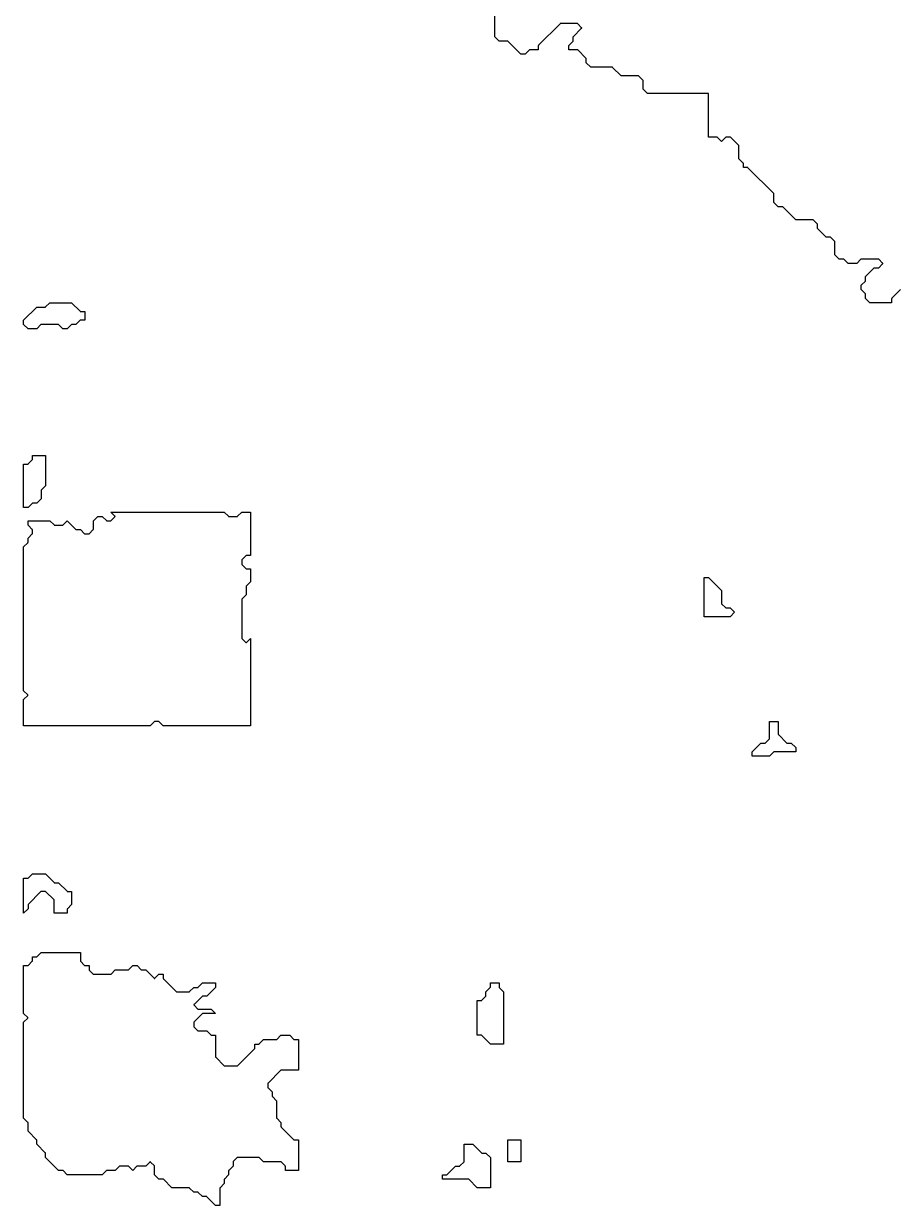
# Model space of a CAD drawing. Header units: metres. Extents: x 0 to 799, y 1 to 1100.
# Drawn here: x 0 to 201, y 473 to 744 of the extents above; entities that cross this region are included whole.
import ezdxf

# ---------------------------------------------------------------- set-up
doc = ezdxf.new("R2010")
doc.units = ezdxf.units.M
doc.layers.add('forest', color=7, linetype='Continuous')

msp = doc.modelspace()

# ---------------------------------------------------------------- linework, layer by layer
at = {"layer": 'forest', "color": 190}
for points in [[(201, 682.99), (200.99, 682.99), (200.99, 682.98), (200.98, 682.98), (200.97, 682.97), (199.03, 681.03), (199.02, 681.02), (199.02, 681.01), (199.01, 681.01), (199.01, 681), (199, 680.99), (199, 680.98), (199, 680.97), (199, 680.96), (199, 680), (199, 680), (199, 680), (194, 680), (194, 680), (194, 680), (193, 681), (193, 681), (193, 681), (193, 681.96), (193, 681.97), (193, 681.98), (193, 681.99), (192.99, 682), (192.99, 682.01), (192.98, 682.01), (192.98, 682.02), (192.97, 682.03), (192, 683), (192, 683), (192, 683), (192, 684), (192, 684), (192, 684), (192.97, 684.97), (192.98, 684.98), (192.98, 684.99), (192.99, 684.99), (192.99, 685), (193, 685.01), (193, 685.02), (193, 685.03), (193, 685.04), (193, 686), (193, 686), (193, 686), (195, 688), (195, 688), (195, 688), (195.96, 688), (195.97, 688), (195.98, 688), (195.99, 688), (196, 688.01), (196.01, 688.01), (196.01, 688.02), (196.02, 688.02), (196.03, 688.03), (196.93, 688.93), (196.94, 688.94), (196.94, 688.94), (196.95, 688.95), (196.95, 688.96), (196.95, 688.97), (196.96, 688.98), (196.96, 688.99), (196.96, 689), (196.96, 689.01), (196.96, 689.02), (196.95, 689.03), (196.95, 689.04), (196.95, 689.05), (196.94, 689.06), (196.94, 689.06), (196.93, 689.07), (196.03, 689.97), (196.02, 689.98), (196.01, 689.98), (196.01, 689.99), (196, 689.99), (195.99, 690), (195.98, 690), (195.97, 690), (195.96, 690), (192.04, 690), (192.03, 690), (192.02, 690), (192.01, 690), (192, 689.99), (191.99, 689.99), (191.99, 689.98), (191.98, 689.98), (191.97, 689.97), (191, 689), (191, 689), (191, 689), (189, 689), (189, 689), (189, 689), (188.03, 689.97), (188.02, 689.98), (188.01, 689.98), (188.01, 689.99), (188, 689.99), (187.99, 690), (187.98, 690), (187.97, 690), (187.96, 690), (187, 690), (187, 690), (187, 690), (186, 691), (186, 691), (186, 691), (186, 693.96), (186, 693.97), (186, 693.98), (186, 693.99), (185.99, 694), (185.99, 694.01), (185.98, 694.01), (185.98, 694.02), (185.97, 694.03), (185.03, 694.97), (185.02, 694.98), (185.01, 694.98), (185.01, 694.99), (185, 694.99), (184.99, 695), (184.98, 695), (184.97, 695), (184.96, 695), (184, 695), (184, 695), (184, 695), (182, 697), (182, 697), (182, 697), (182, 697.96), (182, 697.97), (182, 697.98), (182, 697.99), (181.99, 698), (181.99, 698.01), (181.98, 698.01), (181.98, 698.02), (181.97, 698.03), (181.03, 698.97), (181.02, 698.98), (181.01, 698.98), (181.01, 698.99), (181, 698.99), (180.99, 699), (180.98, 699), (180.97, 699), (180.96, 699), (177, 699), (177, 699), (177, 699), (174.03, 701.97), (174.02, 701.98), (174.01, 701.98), (174.01, 701.99), (174, 701.99), (173.99, 702), (173.98, 702), (173.97, 702), (173.96, 702), (173, 702), (173, 702), (173, 702), (172, 703), (172, 703), (172, 703), (172, 704.96), (172, 704.97), (172, 704.98), (172, 704.99), (171.99, 705), (171.99, 705.01), (171.98, 705.01), (171.98, 705.02), (171.97, 705.03), (166.03, 710.97), (166.02, 710.98), (166.01, 710.98), (166.01, 710.99), (166, 710.99), (165.99, 711), (165.98, 711), (165.97, 711), (165.96, 711), (165, 711), (165, 711), (165, 711), (165, 711.96), (165, 711.97), (165, 711.98), (165, 711.99), (164.99, 712), (164.99, 712.01), (164.98, 712.01), (164.98, 712.02), (164.97, 712.03), (164, 713), (164, 713), (164, 713), (164, 715.96), (164, 715.97), (164, 715.98), (164, 715.99), (163.99, 716), (163.99, 716.01), (163.98, 716.01), (163.98, 716.02), (163.97, 716.03), (162.03, 717.97), (162.02, 717.98), (162.01, 717.98), (162.01, 717.99), (162, 717.99), (161.99, 718), (161.98, 718), (161.97, 718), (161.96, 718), (161.04, 718), (161.03, 718), (161.02, 718), (161.01, 718), (161, 717.99), (160.99, 717.99), (160.99, 717.98), (160.98, 717.98), (160.97, 717.97), (160, 717), (160, 717), (160, 717), (159.03, 717.97), (159.02, 717.98), (159.01, 717.98), (159.01, 717.99), (159, 717.99), (158.99, 718), (158.98, 718), (158.97, 718), (158.96, 718), (157, 718), (157, 718), (157, 718), (157, 727.9), (157, 727.91), (157, 727.92), (157, 727.93), (156.99, 727.94), (156.99, 727.95), (156.98, 727.96), (156.98, 727.96), (156.97, 727.97), (156.96, 727.98), (156.96, 727.98), (156.95, 727.99), (156.94, 727.99), (156.93, 728), (156.92, 728), (156.91, 728), (156.9, 728), (143, 728), (143, 728), (143, 728), (142, 729), (142, 729), (142, 729), (142, 730.96), (142, 730.97), (142, 730.98), (142, 730.99), (141.99, 731), (141.99, 731.01), (141.98, 731.01), (141.98, 731.02), (141.97, 731.03), (141.03, 731.97), (141.02, 731.98), (141.01, 731.98), (141.01, 731.99), (141, 731.99), (140.99, 732), (140.98, 732), (140.97, 732), (140.96, 732), (137, 732), (137, 732), (137, 732), (135.03, 733.97), (135.02, 733.98), (135.01, 733.98), (135.01, 733.99), (135, 733.99), (134.99, 734), (134.98, 734), (134.97, 734), (134.96, 734), (130, 734), (130, 734), (130, 734), (129, 735), (129, 735), (129, 735), (129, 735.96), (129, 735.97), (129, 735.98), (129, 735.99), (128.99, 736), (128.99, 736.01), (128.98, 736.01), (128.98, 736.02), (128.97, 736.03), (127.03, 737.97), (127.02, 737.98), (127.01, 737.98), (127.01, 737.99), (127, 737.99), (126.99, 738), (126.98, 738), (126.97, 738), (126.96, 738), (125, 738), (125, 738), (125, 738), (125, 739), (125, 739), (125, 739), (125.97, 739.97), (125.98, 739.98), (125.98, 739.99), (125.99, 739.99), (125.99, 740), (126, 740.01), (126, 740.02), (126, 740.03), (126, 740.04), (126, 741), (126, 741), (126, 741), (127.93, 742.93), (127.94, 742.94), (127.94, 742.94), (127.95, 742.95), (127.95, 742.96), (127.95, 742.97), (127.96, 742.98), (127.96, 742.99), (127.96, 743), (127.96, 743.01), (127.96, 743.02), (127.95, 743.03), (127.95, 743.04), (127.95, 743.05), (127.94, 743.06), (127.94, 743.06), (127.93, 743.07), (127.03, 743.97), (127.02, 743.98), (127.01, 743.98), (127.01, 743.99), (127, 743.99), (126.99, 744), (126.98, 744), (126.97, 744), (126.96, 744), (123.04, 744), (123.03, 744), (123.02, 744), (123.01, 744), (123, 743.99), (122.99, 743.99), (122.99, 743.98), (122.98, 743.98), (122.97, 743.97), (118.03, 739.03), (118.02, 739.02), (118.02, 739.01), (118.01, 739.01), (118.01, 739), (118, 738.99), (118, 738.98), (118, 738.97), (118, 738.96), (118, 738), (118, 738), (118, 738), (116.04, 738), (116.03, 738), (116.02, 738), (116.01, 738), (116, 737.99), (115.99, 737.99), (115.99, 737.98), (115.98, 737.98), (115.97, 737.97), (115, 737), (115, 737), (115, 737), (114, 737), (114, 737), (114, 737), (111.03, 739.97), (111.02, 739.98), (111.01, 739.98), (111.01, 739.99), (111, 739.99), (110.99, 740), (110.98, 740), (110.97, 740), (110.96, 740), (109, 740), (109, 740), (109, 740), (108, 741), (108, 741), (108, 741), (108, 746.96)], [(0, 675), (0, 675), (0, 676), (0, 676), (0, 676), (3, 679), (3, 679), (3, 679), (4.96, 679), (4.97, 679), (4.98, 679), (4.99, 679), (5, 679.01), (5.01, 679.01), (5.01, 679.02), (5.02, 679.02), (5.03, 679.03), (6, 680), (6, 680), (6, 680), (11, 680), (11, 680), (11, 680), (12.97, 678.03), (12.98, 678.02), (12.99, 678.02), (12.99, 678.01), (13, 678.01), (13.01, 678), (13.02, 678), (13.03, 678), (13.04, 678), (14, 678), (14, 678), (14, 678), (14, 676), (14, 676), (14, 676), (13.04, 676), (13.03, 676), (13.02, 676), (13.01, 676), (13, 675.99), (12.99, 675.99), (12.99, 675.98), (12.98, 675.98), (12.97, 675.97), (12, 675), (12, 675), (12, 675), (11.04, 675), (11.03, 675), (11.02, 675), (11.01, 675), (11, 674.99), (10.99, 674.99), (10.99, 674.98), (10.98, 674.98), (10.97, 674.97), (10, 674), (10, 674), (10, 674), (9, 674), (9, 674), (9, 674), (8.03, 674.97), (8.02, 674.98), (8.01, 674.98), (8.01, 674.99), (8, 674.99), (7.99, 675), (7.98, 675), (7.97, 675), (7.96, 675), (4.04, 675), (4.03, 675), (4.02, 675), (4.01, 675), (4, 674.99), (3.99, 674.99), (3.99, 674.98), (3.98, 674.98), (3.97, 674.97), (3, 674), (3, 674), (3, 674), (1, 674), (1, 674), (1, 674), (0, 675), (0, 675)], [(0, 643), (0, 643), (0.96, 643), (0.97, 643), (0.98, 643), (0.99, 643), (1, 643.01), (1.01, 643.01), (1.01, 643.02), (1.02, 643.02), (1.03, 643.03), (1.97, 643.97), (1.98, 643.98), (1.98, 643.99), (1.99, 643.99), (1.99, 644), (2, 644.01), (2, 644.02), (2, 644.03), (2, 644.04), (2, 645), (2, 645), (2, 645), (5, 645), (5, 645), (5, 645), (5, 638), (5, 638), (5, 638), (4.03, 637.03), (4.02, 637.02), (4.02, 637.01), (4.01, 637.01), (4.01, 637), (4, 636.99), (4, 636.98), (4, 636.97), (4, 636.96), (4, 635), (4, 635), (4, 635), (3, 634), (3, 634), (3, 634), (2.04, 634), (2.03, 634), (2.02, 634), (2.01, 634), (2, 633.99), (1.99, 633.99), (1.99, 633.98), (1.98, 633.98), (1.97, 633.97), (1, 633), (1, 633), (1, 633), (0, 633), (0, 633), (0, 633), (0, 643), (0, 643)], [(0, 583), (0, 583), (0, 589), (0, 589), (0, 589), (0.93, 589.93), (0.94, 589.94), (0.94, 589.94), (0.95, 589.95), (0.95, 589.96), (0.95, 589.97), (0.96, 589.98), (0.96, 589.99), (0.96, 590), (0.96, 590.01), (0.96, 590.02), (0.95, 590.03), (0.95, 590.04), (0.95, 590.05), (0.94, 590.06), (0.94, 590.06), (0.93, 590.07), (0, 591), (0, 591), (0, 591), (0, 624), (0, 624), (0, 624), (0.97, 624.97), (0.98, 624.98), (0.98, 624.99), (0.99, 624.99), (0.99, 625), (1, 625.01), (1, 625.02), (1, 625.03), (1, 625.04), (1, 626), (1, 626), (1, 626), (1.97, 626.97), (1.98, 626.98), (1.98, 626.99), (1.99, 626.99), (1.99, 627), (2, 627.01), (2, 627.02), (2, 627.03), (2, 627.04), (2, 627.96), (2, 627.97), (2, 627.98), (2, 627.99), (1.99, 628), (1.99, 628.01), (1.98, 628.01), (1.98, 628.02), (1.97, 628.03), (1, 629), (1, 629), (1, 629), (1, 630), (1, 630), (1, 630), (6, 630), (6, 630), (6, 630), (6.97, 629.03), (6.98, 629.02), (6.99, 629.02), (6.99, 629.01), (7, 629.01), (7.01, 629), (7.02, 629), (7.03, 629), (7.04, 629), (8.96, 629), (8.97, 629), (8.98, 629), (8.99, 629), (9, 629.01), (9.01, 629.01), (9.01, 629.02), (9.02, 629.02), (9.03, 629.03), (10, 630), (10, 630), (10, 630), (11.97, 628.03), (11.98, 628.02), (11.99, 628.02), (11.99, 628.01), (12, 628.01), (12.01, 628), (12.02, 628), (12.03, 628), (12.04, 628), (13, 628), (13, 628), (13, 628), (13.97, 627.03), (13.98, 627.02), (13.99, 627.02), (13.99, 627.01), (14, 627.01), (14.01, 627), (14.02, 627), (14.03, 627), (14.04, 627), (14.96, 627), (14.97, 627), (14.98, 627), (14.99, 627), (15, 627.01), (15.01, 627.01), (15.01, 627.02), (15.02, 627.02), (15.03, 627.03), (15.97, 627.97), (15.98, 627.98), (15.98, 627.99), (15.99, 627.99), (15.99, 628), (16, 628.01), (16, 628.02), (16, 628.03), (16, 628.04), (16, 630), (16, 630), (16, 630), (17, 631), (17, 631), (17, 631), (18, 631), (18, 631), (18, 631), (18.97, 630.03), (18.98, 630.02), (18.99, 630.02), (18.99, 630.01), (19, 630.01), (19.01, 630), (19.02, 630), (19.03, 630), (19.04, 630), (19.96, 630), (19.97, 630), (19.98, 630), (19.99, 630), (20, 630.01), (20.01, 630.01), (20.01, 630.02), (20.02, 630.02), (20.03, 630.03), (20.93, 630.93), (20.94, 630.94), (20.94, 630.94), (20.95, 630.95), (20.95, 630.96), (20.95, 630.97), (20.96, 630.98), (20.96, 630.99), (20.96, 631), (20.96, 631.01), (20.96, 631.02), (20.95, 631.03), (20.95, 631.04), (20.95, 631.05), (20.94, 631.06), (20.94, 631.06), (20.93, 631.07), (20, 632), (20, 632), (20, 632), (46, 632), (46, 632), (46, 632), (46.97, 631.03), (46.98, 631.02), (46.99, 631.02), (46.99, 631.01), (47, 631.01), (47.01, 631), (47.02, 631), (47.03, 631), (47.04, 631), (48.96, 631), (48.97, 631), (48.98, 631), (48.99, 631), (49, 631.01), (49.01, 631.01), (49.01, 631.02), (49.02, 631.02), (49.03, 631.03), (50, 632), (50, 632), (50, 632), (52, 632), (52, 632), (52, 632), (52, 622), (52, 622), (52, 622), (51.04, 622), (51.03, 622), (51.02, 622), (51.01, 622), (51, 621.99), (50.99, 621.99), (50.99, 621.98), (50.98, 621.98), (50.97, 621.97), (50.03, 621.03), (50.02, 621.02), (50.02, 621.01), (50.01, 621.01), (50.01, 621), (50, 620.99), (50, 620.98), (50, 620.97), (50, 620.96), (50, 620.04), (50, 620.03), (50, 620.02), (50, 620.01), (50.01, 620), (50.01, 619.99), (50.02, 619.99), (50.02, 619.98), (50.03, 619.97), (50.97, 619.03), (50.98, 619.02), (50.99, 619.02), (50.99, 619.01), (51, 619.01), (51.01, 619), (51.02, 619), (51.03, 619), (51.04, 619), (52, 619), (52, 619), (52, 619), (52, 616), (52, 616), (52, 616), (51.03, 615.03), (51.02, 615.02), (51.02, 615.01), (51.01, 615.01), (51.01, 615), (51, 614.99), (51, 614.98), (51, 614.97), (51, 614.96), (51, 613), (51, 613), (51, 613), (50.03, 612.03), (50.02, 612.02), (50.02, 612.01), (50.01, 612.01), (50.01, 612), (50, 611.99), (50, 611.98), (50, 611.97), (50, 611.96), (50, 603.04), (50, 603.03), (50, 603.02), (50, 603.01), (50.01, 603), (50.01, 602.99), (50.02, 602.99), (50.02, 602.98), (50.03, 602.97), (50.93, 602.07), (50.94, 602.06), (50.94, 602.06), (50.95, 602.05), (50.96, 602.05), (50.97, 602.05), (50.98, 602.04), (50.99, 602.04), (51, 602.04), (51.01, 602.04), (51.02, 602.04), (51.03, 602.05), (51.04, 602.05), (51.05, 602.05), (51.06, 602.06), (51.06, 602.06), (51.07, 602.07), (52, 603), (52, 603), (52, 603), (52, 583), (52, 583), (52, 583), (32, 583), (32, 583), (32, 583), (31.03, 583.97), (31.02, 583.98), (31.01, 583.98), (31.01, 583.99), (31, 583.99), (30.99, 584), (30.98, 584), (30.97, 584), (30.96, 584), (30.04, 584), (30.03, 584), (30.02, 584), (30.01, 584), (30, 583.99), (29.99, 583.99), (29.99, 583.98), (29.98, 583.98), (29.97, 583.97), (29, 583), (29, 583), (29, 583), (0, 583), (0, 583)], [(156, 617), (156, 617), (157, 617), (157, 617), (157, 617), (160, 614), (160, 614), (160, 614), (160, 611.04), (160, 611.03), (160, 611.02), (160, 611.01), (160.01, 611), (160.01, 610.99), (160.02, 610.99), (160.02, 610.98), (160.03, 610.97), (160.97, 610.03), (160.98, 610.02), (160.99, 610.02), (160.99, 610.01), (161, 610.01), (161.01, 610), (161.02, 610), (161.03, 610), (161.04, 610), (162, 610), (162, 610), (162, 610), (163, 609), (163, 609), (163, 609), (162, 608), (162, 608), (162, 608), (156, 608), (156, 608), (156, 608), (156, 617), (156, 617)], [(167, 576), (167, 576), (167, 577), (167, 577), (167, 577), (169, 579), (169, 579), (169, 579), (169.96, 579), (169.97, 579), (169.98, 579), (169.99, 579), (170, 579.01), (170.01, 579.01), (170.01, 579.02), (170.02, 579.02), (170.03, 579.03), (170.97, 579.97), (170.98, 579.98), (170.98, 579.99), (170.99, 579.99), (170.99, 580), (171, 580.01), (171, 580.02), (171, 580.03), (171, 580.04), (171, 584), (171, 584), (171, 584), (173, 584), (173, 584), (173, 584), (173, 581.04), (173, 581.03), (173, 581.02), (173, 581.01), (173.01, 581), (173.01, 580.99), (173.02, 580.99), (173.02, 580.98), (173.03, 580.97), (174.97, 579.03), (174.98, 579.02), (174.99, 579.02), (174.99, 579.01), (175, 579.01), (175.01, 579), (175.02, 579), (175.03, 579), (175.04, 579), (176, 579), (176, 579), (176, 579), (177, 578), (177, 578), (177, 578), (177, 577), (177, 577), (177, 577), (172.04, 577), (172.03, 577), (172.02, 577), (172.01, 577), (172, 576.99), (171.99, 576.99), (171.99, 576.98), (171.98, 576.98), (171.97, 576.97), (171, 576), (171, 576), (171, 576), (167, 576), (167, 576)], [(0, 540), (0, 540), (0, 548), (0, 548), (0, 548), (0.96, 548), (0.97, 548), (0.98, 548), (0.99, 548), (1, 548.01), (1.01, 548.01), (1.01, 548.02), (1.02, 548.02), (1.03, 548.03), (2, 549), (2, 549), (2, 549), (5, 549), (5, 549), (5, 549), (6.97, 547.03), (6.98, 547.02), (6.99, 547.02), (6.99, 547.01), (7, 547.01), (7.01, 547), (7.02, 547), (7.03, 547), (7.04, 547), (8, 547), (8, 547), (8, 547), (9.97, 545.03), (9.98, 545.02), (9.99, 545.02), (9.99, 545.01), (10, 545.01), (10.01, 545), (10.02, 545), (10.03, 545), (10.04, 545), (11, 545), (11, 545), (11, 545), (11, 542), (11, 542), (11, 542), (10.03, 541.03), (10.02, 541.02), (10.02, 541.01), (10.01, 541.01), (10.01, 541), (10, 540.99), (10, 540.98), (10, 540.97), (10, 540.96), (10, 540), (10, 540), (10, 540), (7, 540), (7, 540), (7, 540), (7, 542.96), (7, 542.97), (7, 542.98), (7, 542.99), (6.99, 543), (6.99, 543.01), (6.98, 543.01), (6.98, 543.02), (6.97, 543.03), (5.03, 544.97), (5.02, 544.98), (5.01, 544.98), (5.01, 544.99), (5, 544.99), (4.99, 545), (4.98, 545), (4.97, 545), (4.96, 545), (4.04, 545), (4.03, 545), (4.02, 545), (4.01, 545), (4, 544.99), (3.99, 544.99), (3.99, 544.98), (3.98, 544.98), (3.97, 544.97), (1.03, 542.03), (1.02, 542.02), (1.02, 542.01), (1.01, 542.01), (1.01, 542), (1, 541.99), (1, 541.98), (1, 541.97), (1, 541.96), (1, 541), (1, 541), (1, 541), (0, 540), (0, 540)], [(0, 528), (0, 528), (0.96, 528), (0.97, 528), (0.98, 528), (0.99, 528), (1, 528.01), (1.01, 528.01), (1.01, 528.02), (1.02, 528.02), (1.03, 528.03), (1.97, 528.97), (1.98, 528.98), (1.98, 528.99), (1.99, 528.99), (1.99, 529), (2, 529.01), (2, 529.02), (2, 529.03), (2, 529.04), (2, 530), (2, 530), (2, 530), (2.96, 530), (2.97, 530), (2.98, 530), (2.99, 530), (3, 530.01), (3.01, 530.01), (3.01, 530.02), (3.02, 530.02), (3.03, 530.03), (4, 531), (4, 531), (4, 531), (13, 531), (13, 531), (13, 531), (13, 529.04), (13, 529.03), (13, 529.02), (13, 529.01), (13.01, 529), (13.01, 528.99), (13.02, 528.99), (13.02, 528.98), (13.03, 528.97), (13.97, 528.03), (13.98, 528.02), (13.99, 528.02), (13.99, 528.01), (14, 528.01), (14.01, 528), (14.02, 528), (14.03, 528), (14.04, 528), (15, 528), (15, 528), (15, 528), (15, 527.04), (15, 527.03), (15, 527.02), (15, 527.01), (15.01, 527), (15.01, 526.99), (15.02, 526.99), (15.02, 526.98), (15.03, 526.97), (15.97, 526.03), (15.98, 526.02), (15.99, 526.02), (15.99, 526.01), (16, 526.01), (16.01, 526), (16.02, 526), (16.03, 526), (16.04, 526), (19.96, 526), (19.97, 526), (19.98, 526), (19.99, 526), (20, 526.01), (20.01, 526.01), (20.01, 526.02), (20.02, 526.02), (20.03, 526.03), (21, 527), (21, 527), (21, 527), (23.96, 527), (23.97, 527), (23.98, 527), (23.99, 527), (24, 527.01), (24.01, 527.01), (24.01, 527.02), (24.02, 527.02), (24.03, 527.03), (25, 528), (25, 528), (25, 528), (26, 528), (26, 528), (26, 528), (26.97, 527.03), (26.98, 527.02), (26.99, 527.02), (26.99, 527.01), (27, 527.01), (27.01, 527), (27.02, 527), (27.03, 527), (27.04, 527), (28, 527), (28, 527), (28, 527), (29.93, 525.07), (29.94, 525.06), (29.94, 525.06), (29.95, 525.05), (29.96, 525.05), (29.97, 525.05), (29.98, 525.04), (29.99, 525.04), (30, 525.04), (30.01, 525.04), (30.02, 525.04), (30.03, 525.05), (30.04, 525.05), (30.05, 525.05), (30.06, 525.06), (30.06, 525.06), (30.07, 525.07), (31, 526), (31, 526), (31, 526), (32, 526), (32, 526), (32, 526), (32, 525.04), (32, 525.03), (32, 525.02), (32, 525.01), (32.01, 525), (32.01, 524.99), (32.02, 524.99), (32.02, 524.98), (32.03, 524.97), (34.97, 522.03), (34.98, 522.02), (34.99, 522.02), (34.99, 522.01), (35, 522.01), (35.01, 522), (35.02, 522), (35.03, 522), (35.04, 522), (37.96, 522), (37.97, 522), (37.98, 522), (37.99, 522), (38, 522.01), (38.01, 522.01), (38.01, 522.02), (38.02, 522.02), (38.03, 522.03), (39, 523), (39, 523), (39, 523), (39.96, 523), (39.97, 523), (39.98, 523), (39.99, 523), (40, 523.01), (40.01, 523.01), (40.01, 523.02), (40.02, 523.02), (40.03, 523.03), (41, 524), (41, 524), (41, 524), (44, 524), (44, 524), (44, 524), (44, 523), (44, 523), (44, 523), (42, 521), (42, 521), (42, 521), (41.04, 521), (41.03, 521), (41.02, 521), (41.01, 521), (41, 520.99), (40.99, 520.99), (40.99, 520.98), (40.98, 520.98), (40.97, 520.97), (39.07, 519.07), (39.06, 519.06), (39.06, 519.06), (39.05, 519.05), (39.05, 519.04), (39.05, 519.03), (39.04, 519.02), (39.04, 519.01), (39.04, 519), (39.04, 518.99), (39.04, 518.98), (39.05, 518.97), (39.05, 518.96), (39.05, 518.95), (39.06, 518.94), (39.06, 518.94), (39.07, 518.93), (39.97, 518.03), (39.98, 518.02), (39.99, 518.02), (39.99, 518.01), (40, 518.01), (40.01, 518), (40.02, 518), (40.03, 518), (40.04, 518), (43, 518), (43, 518), (43, 518), (44, 517), (44, 517), (44, 517), (41.04, 517), (41.03, 517), (41.02, 517), (41.01, 517), (41, 516.99), (40.99, 516.99), (40.99, 516.98), (40.98, 516.98), (40.97, 516.97), (39.03, 515.03), (39.02, 515.02), (39.02, 515.01), (39.01, 515.01), (39.01, 515), (39, 514.99), (39, 514.98), (39, 514.97), (39, 514.96), (39, 514.04), (39, 514.03), (39, 514.02), (39, 514.01), (39.01, 514), (39.01, 513.99), (39.02, 513.99), (39.02, 513.98), (39.03, 513.97), (39.97, 513.03), (39.98, 513.02), (39.99, 513.02), (39.99, 513.01), (40, 513.01), (40.01, 513), (40.02, 513), (40.03, 513), (40.04, 513), (42, 513), (42, 513), (42, 513), (42.97, 512.03), (42.98, 512.02), (42.99, 512.02), (42.99, 512.01), (43, 512.01), (43.01, 512), (43.02, 512), (43.03, 512), (43.04, 512), (44, 512), (44, 512), (44, 512), (44, 507.04), (44, 507.03), (44, 507.02), (44, 507.01), (44.01, 507), (44.01, 506.99), (44.02, 506.99), (44.02, 506.98), (44.03, 506.97), (45.97, 505.03), (45.98, 505.02), (45.99, 505.02), (45.99, 505.01), (46, 505.01), (46.01, 505), (46.02, 505), (46.03, 505), (46.04, 505), (48.96, 505), (48.97, 505), (48.98, 505), (48.99, 505), (49, 505.01), (49.01, 505.01), (49.01, 505.02), (49.02, 505.02), (49.03, 505.03), (52.97, 508.97), (52.98, 508.98), (52.98, 508.99), (52.99, 508.99), (52.99, 509), (53, 509.01), (53, 509.02), (53, 509.03), (53, 509.04), (53, 510), (53, 510), (53, 510), (53.96, 510), (53.97, 510), (53.98, 510), (53.99, 510), (54, 510.01), (54.01, 510.01), (54.01, 510.02), (54.02, 510.02), (54.03, 510.03), (55, 511), (55, 511), (55, 511), (57.96, 511), (57.97, 511), (57.98, 511), (57.99, 511), (58, 511.01), (58.01, 511.01), (58.01, 511.02), (58.02, 511.02), (58.03, 511.03), (59, 512), (59, 512), (59, 512), (61, 512), (61, 512), (61, 512), (61.97, 511.03), (61.98, 511.02), (61.99, 511.02), (61.99, 511.01), (62, 511.01), (62.01, 511), (62.02, 511), (62.03, 511), (62.04, 511), (63, 511), (63, 511), (63, 511), (63, 504), (63, 504), (63, 504), (59.04, 504), (59.03, 504), (59.02, 504), (59.01, 504), (59, 503.99), (58.99, 503.99), (58.99, 503.98), (58.98, 503.98), (58.97, 503.97), (56.03, 501.03), (56.02, 501.02), (56.02, 501.01), (56.01, 501.01), (56.01, 501), (56, 500.99), (56, 500.98), (56, 500.97), (56, 500.96), (56, 500.04), (56, 500.03), (56, 500.02), (56, 500.01), (56.01, 500), (56.01, 499.99), (56.02, 499.99), (56.02, 499.98), (56.03, 499.97), (57, 499), (57, 499), (57, 499), (57, 498.04), (57, 498.03), (57, 498.02), (57, 498.01), (57.01, 498), (57.01, 497.99), (57.02, 497.99), (57.02, 497.98), (57.03, 497.97), (58, 497), (58, 497), (58, 497), (58, 493.04), (58, 493.03), (58, 493.02), (58, 493.01), (58.01, 493), (58.01, 492.99), (58.02, 492.99), (58.02, 492.98), (58.03, 492.97), (59, 492), (59, 492), (59, 492), (59, 491.04), (59, 491.03), (59, 491.02), (59, 491.01), (59.01, 491), (59.01, 490.99), (59.02, 490.99), (59.02, 490.98), (59.03, 490.97), (61.97, 488.03), (61.98, 488.02), (61.99, 488.02), (61.99, 488.01), (62, 488.01), (62.01, 488), (62.02, 488), (62.03, 488), (62.04, 488), (63, 488), (63, 488), (63, 488), (63, 481), (63, 481), (63, 481), (60, 481), (60, 481), (60, 481), (60, 481.96), (60, 481.97), (60, 481.98), (60, 481.99), (59.99, 482), (59.99, 482.01), (59.98, 482.01), (59.98, 482.02), (59.97, 482.03), (59.03, 482.97), (59.02, 482.98), (59.01, 482.98), (59.01, 482.99), (59, 482.99), (58.99, 483), (58.98, 483), (58.97, 483), (58.96, 483), (55, 483), (55, 483), (55, 483), (54.03, 483.97), (54.02, 483.98), (54.01, 483.98), (54.01, 483.99), (54, 483.99), (53.99, 484), (53.98, 484), (53.97, 484), (53.96, 484), (49.04, 484), (49.03, 484), (49.02, 484), (49.01, 484), (49, 483.99), (48.99, 483.99), (48.99, 483.98), (48.98, 483.98), (48.97, 483.97), (48.03, 483.03), (48.02, 483.02), (48.02, 483.01), (48.01, 483.01), (48.01, 483), (48, 482.99), (48, 482.98), (48, 482.97), (48, 482.96), (48, 482), (48, 482), (48, 482), (47.03, 481.03), (47.02, 481.02), (47.02, 481.01), (47.01, 481.01), (47.01, 481), (47, 480.99), (47, 480.98), (47, 480.97), (47, 480.96), (47, 480), (47, 480), (47, 480), (46.03, 479.03), (46.02, 479.02), (46.02, 479.01), (46.01, 479.01), (46.01, 479), (46, 478.99), (46, 478.98), (46, 478.97), (46, 478.96), (46, 478), (46, 478), (46, 478), (45.03, 477.03), (45.02, 477.02), (45.02, 477.01), (45.01, 477.01), (45.01, 477), (45, 476.99), (45, 476.98), (45, 476.97), (45, 476.96), (45, 473), (45, 473), (45, 473), (44, 473), (44, 473), (44, 473), (42.03, 474.97), (42.02, 474.98), (42.01, 474.98), (42.01, 474.99), (42, 474.99), (41.99, 475), (41.98, 475), (41.97, 475), (41.96, 475), (41, 475), (41, 475), (41, 475), (40.03, 475.97), (40.02, 475.98), (40.01, 475.98), (40.01, 475.99), (40, 475.99), (39.99, 476), (39.98, 476), (39.97, 476), (39.96, 476), (39, 476), (39, 476), (39, 476), (38.03, 476.97), (38.02, 476.98), (38.01, 476.98), (38.01, 476.99), (38, 476.99), (37.99, 477), (37.98, 477), (37.97, 477), (37.96, 477), (34, 477), (34, 477), (34, 477), (32.03, 478.97), (32.02, 478.98), (32.01, 478.98), (32.01, 478.99), (32, 478.99), (31.99, 479), (31.98, 479), (31.97, 479), (31.96, 479), (31, 479), (31, 479), (31, 479), (30, 480), (30, 480), (30, 480), (30, 481.96), (30, 481.97), (30, 481.98), (30, 481.99), (29.99, 482), (29.99, 482.01), (29.98, 482.01), (29.98, 482.02), (29.97, 482.03), (29.07, 482.93), (29.06, 482.94), (29.06, 482.94), (29.05, 482.95), (29.04, 482.95), (29.03, 482.95), (29.02, 482.96), (29.01, 482.96), (29, 482.96), (28.99, 482.96), (28.98, 482.96), (28.97, 482.95), (28.96, 482.95), (28.95, 482.95), (28.94, 482.94), (28.94, 482.94), (28.93, 482.93), (28, 482), (28, 482), (28, 482), (26.04, 482), (26.03, 482), (26.02, 482), (26.01, 482), (26, 481.99), (25.99, 481.99), (25.99, 481.98), (25.98, 481.98), (25.97, 481.97), (25, 481), (25, 481), (25, 481), (24.03, 481.97), (24.02, 481.98), (24.01, 481.98), (24.01, 481.99), (24, 481.99), (23.99, 482), (23.98, 482), (23.97, 482), (23.96, 482), (22.04, 482), (22.03, 482), (22.02, 482), (22.01, 482), (22, 481.99), (21.99, 481.99), (21.99, 481.98), (21.98, 481.98), (21.97, 481.97), (21, 481), (21, 481), (21, 481), (19.04, 481), (19.03, 481), (19.02, 481), (19.01, 481), (19, 480.99), (18.99, 480.99), (18.99, 480.98), (18.98, 480.98), (18.97, 480.97), (18, 480), (18, 480), (18, 480), (10, 480), (10, 480), (10, 480), (9.03, 480.97), (9.02, 480.98), (9.01, 480.98), (9.01, 480.99), (9, 480.99), (8.99, 481), (8.98, 481), (8.97, 481), (8.96, 481), (8, 481), (8, 481), (8, 481), (5, 484), (5, 484), (5, 484), (5, 484.96), (5, 484.97), (5, 484.98), (5, 484.99), (4.99, 485), (4.99, 485.01), (4.98, 485.01), (4.98, 485.02), (4.97, 485.03), (3, 487), (3, 487), (3, 487), (3, 487.96), (3, 487.97), (3, 487.98), (3, 487.99), (2.99, 488), (2.99, 488.01), (2.98, 488.01), (2.98, 488.02), (2.97, 488.03), (1, 490), (1, 490), (1, 490), (1, 491.96), (1, 491.97), (1, 491.98), (1, 491.99), (0.99, 492), (0.99, 492.01), (0.98, 492.01), (0.98, 492.02), (0.97, 492.03), (0, 493), (0, 493), (0, 493), (0, 515), (0, 515), (0, 515), (0.93, 515.93), (0.94, 515.94), (0.94, 515.94), (0.95, 515.95), (0.95, 515.96), (0.95, 515.97), (0.96, 515.98), (0.96, 515.99), (0.96, 516), (0.96, 516.01), (0.96, 516.02), (0.95, 516.03), (0.95, 516.04), (0.95, 516.05), (0.94, 516.06), (0.94, 516.06), (0.93, 516.07), (0, 517), (0, 517), (0, 517), (0, 528), (0, 528)], [(104, 512), (104, 512), (104, 520), (104, 520), (104, 520), (104.96, 520), (104.97, 520), (104.98, 520), (104.99, 520), (105, 520.01), (105.01, 520.01), (105.01, 520.02), (105.02, 520.02), (105.03, 520.03), (105.97, 520.97), (105.98, 520.98), (105.98, 520.99), (105.99, 520.99), (105.99, 521), (106, 521.01), (106, 521.02), (106, 521.03), (106, 521.04), (106, 522), (106, 522), (106, 522), (106.97, 522.97), (106.98, 522.98), (106.98, 522.99), (106.99, 522.99), (106.99, 523), (107, 523.01), (107, 523.02), (107, 523.03), (107, 523.04), (107, 524), (107, 524), (107, 524), (109, 524), (109, 524), (109, 524), (109, 523.04), (109, 523.03), (109, 523.02), (109, 523.01), (109.01, 523), (109.01, 522.99), (109.02, 522.99), (109.02, 522.98), (109.03, 522.97), (110, 522), (110, 522), (110, 522), (110, 510), (110, 510), (110, 510), (107, 510), (107, 510), (107, 510), (105.03, 511.97), (105.02, 511.98), (105.01, 511.98), (105.01, 511.99), (105, 511.99), (104.99, 512), (104.98, 512), (104.97, 512), (104.96, 512), (104, 512), (104, 512)], [(111, 488), (111, 488), (114, 488), (114, 488), (114, 488), (114, 483), (114, 483), (114, 483), (111, 483), (111, 483), (111, 483), (111, 488), (111, 488)], [(96, 479), (96, 479), (96, 480), (96, 480), (96, 480), (96.96, 480), (96.97, 480), (96.98, 480), (96.99, 480), (97, 480.01), (97.01, 480.01), (97.01, 480.02), (97.02, 480.02), (97.03, 480.03), (99, 482), (99, 482), (99, 482), (99.96, 482), (99.97, 482), (99.98, 482), (99.99, 482), (100, 482.01), (100.01, 482.01), (100.01, 482.02), (100.02, 482.02), (100.03, 482.03), (100.97, 482.97), (100.98, 482.98), (100.98, 482.99), (100.99, 482.99), (100.99, 483), (101, 483.01), (101, 483.02), (101, 483.03), (101, 483.04), (101, 487), (101, 487), (101, 487), (103, 487), (103, 487), (103, 487), (104.97, 485.03), (104.98, 485.02), (104.99, 485.02), (104.99, 485.01), (105, 485.01), (105.01, 485), (105.02, 485), (105.03, 485), (105.04, 485), (106, 485), (106, 485), (106, 485), (107, 484), (107, 484), (107, 484), (107, 477), (107, 477), (107, 477), (104, 477), (104, 477), (104, 477), (102.03, 478.97), (102.02, 478.98), (102.01, 478.98), (102.01, 478.99), (102, 478.99), (101.99, 479), (101.98, 479), (101.97, 479), (101.96, 479), (96, 479), (96, 479)]]:
    msp.add_lwpolyline(points, dxfattribs=at)

doc.saveas('drawing.dxf')
